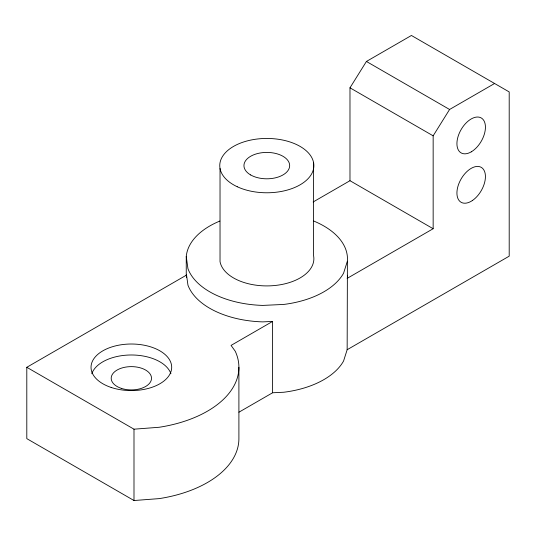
<?xml version="1.0" encoding="UTF-8"?>
<svg xmlns="http://www.w3.org/2000/svg" width="536" height="536" viewBox="0 0 536 536"><rect width="100%" height="100%" fill="white"/><g stroke="black" fill="none" stroke-linecap="round" stroke-linejoin="round"><path stroke-width="0.8" d="M313.741 221.033A80.655 46.565 0 0 1 347.368 261.24L343.576 273.192A80.655 46.565 0 0 1 283.765 304.435L262.781 305.413A80.655 46.565 0 0 1 187.955 268.697L186.253 256.577A80.655 46.565 0 0 1 219.84 221.053M238.942 412.197L272.603 392.767L283.765 392.245A80.655 46.565 0 0 0 343.576 361.003L347.154 349.72L347.368 277.702A80.655 46.565 0 0 0 347.469 275.276M494.594 83.495L449.583 109.478L433.155 135.829L433.155 228.725L349.981 180.706L349.981 87.81L366.416 61.459L411.427 35.477L509.2 91.924L509.2 256.168L347.154 349.72M238.902 367.294L238.902 438.636A107.542 62.089 0 0 1 159.192 498.614L133.993 500.524L26.8 438.636L26.8 367.294L186.541 275.069L187.955 285.159A80.655 46.565 0 0 0 262.781 321.881L272.603 321.419L272.603 392.767M313.145 201.971L349.981 180.706M272.603 321.419L231.063 345.405L235.237 351.227A107.542 62.089 0 0 1 159.192 427.266L133.993 429.182L26.8 367.294M347.154 278.378L433.155 228.725M366.416 61.459L449.583 109.478M349.981 87.81L433.155 135.829M347.368 261.24L347.368 277.702M313.6 162.743L313.6 255.873A47.047 27.162 0 0 1 271.786 285.755A47.047 27.162 0 0 1 220.028 261.615L220.028 168.485M186.541 275.069L186.541 277.554M186.253 256.577L186.253 275.812M133.993 429.182L133.993 500.524M91.81 373.719A40.327 23.283 0 0 1 131.36 354.986A40.327 23.283 0 0 1 170.91 373.719M471.312 151.815A20.167 11.645 -60 0 0 483.459 119.97A20.167 11.645 -60 0 0 458.762 134.502A20.167 11.645 -60 0 0 471.312 151.815M472.41 200.511A20.167 11.645 -60 0 0 482.862 168.646A20.167 11.645 -60 0 0 458.26 185.309A20.167 11.645 -60 0 0 472.41 200.511M121.277 388.352A20.167 11.645 0 0 0 151.521 378.269A20.167 11.645 0 0 0 121.277 368.185A20.167 11.645 0 0 0 121.277 388.352M111.193 387.461A40.327 23.283 0 0 0 171.688 367.294A40.327 23.283 0 0 0 111.193 347.134A40.327 23.283 0 0 0 111.193 387.461M250.654 174.944A22.854 13.192 0 0 0 288.884 169.028A22.854 13.192 0 0 0 260.898 152.867A22.854 13.192 0 0 0 250.654 174.944M237.247 186.742A47.047 27.162 0 0 0 313.292 169.832A47.047 27.162 0 0 0 249.897 140.264A47.047 27.162 0 0 0 237.247 186.742"/></g></svg>
